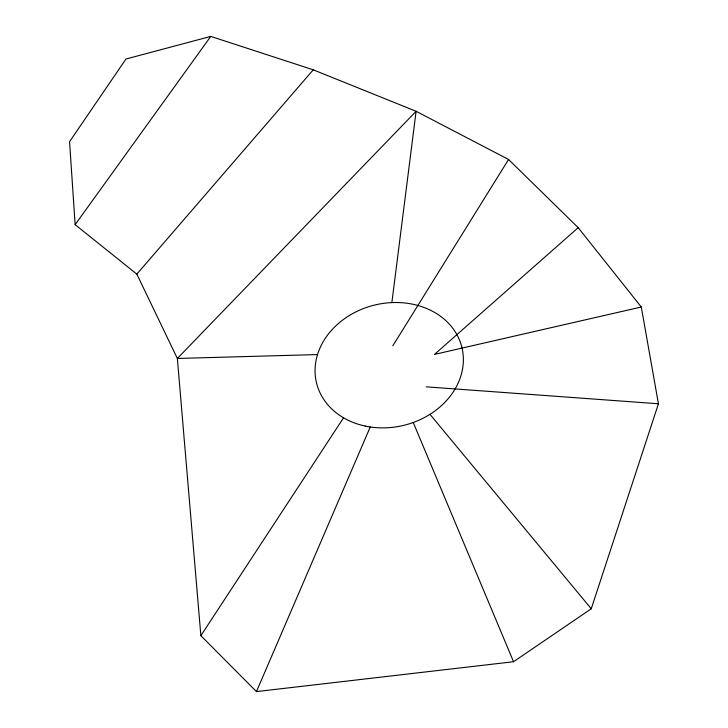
<?xml version="1.0" encoding="UTF-8"?>
<svg xmlns="http://www.w3.org/2000/svg" width="728" height="728" viewBox="0 0 728 728"><rect width="100%" height="100%" fill="white"/><g stroke="black" fill="none" stroke-linecap="round" stroke-linejoin="round"><path stroke-width="1.09" d="M391.873 302.584L416.107 111.284L313.249 69.815L210.765 36.4L125.962 59.023L69.56 141.696L75.139 224.652L136.828 274.128L177.359 358.458L200.873 635.68L256.447 691.6L513.54 661.725L591.254 608.781L658.44 403.767L641.286 307.007L578.196 227.673L508.563 159.477L416.107 111.284L177.359 358.458L317.526 354.563M256.447 691.6L370.252 426.981M392.811 345.836L508.563 159.477M200.873 635.68L343.552 417.799M75.139 224.652L210.765 36.4M136.828 274.128L313.249 69.815M578.196 227.673L434.48 354.409L641.286 307.007M426.29 386.841L658.44 403.767M429.975 414.332L591.254 608.781M413.24 422.486L513.54 661.725M365.165 426.062A74.829 61.889 -13.8 0 0 461.989 347.775A74.829 61.889 -13.8 0 0 340.495 321.749A74.829 61.889 -13.8 0 0 365.165 426.062"/></g></svg>
